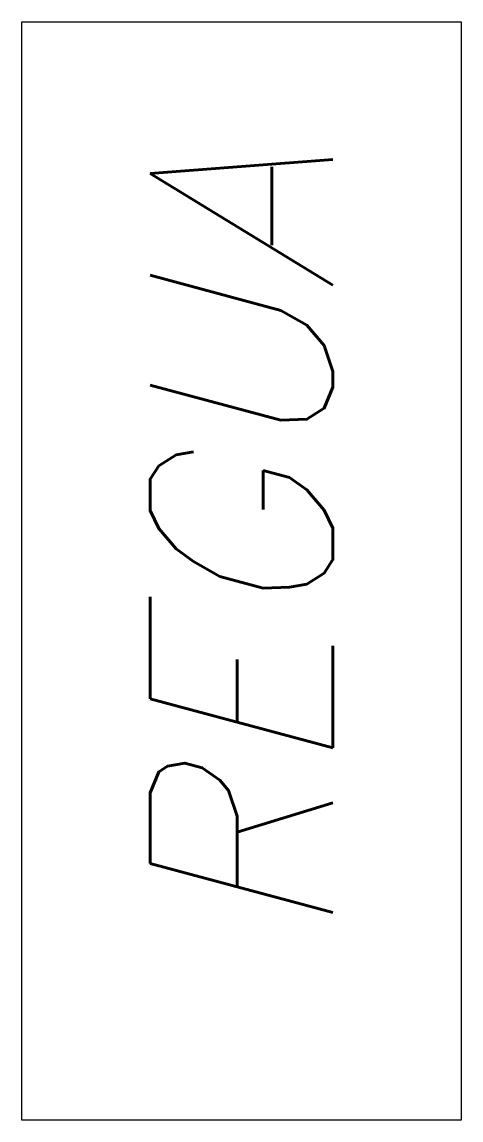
# Model space of a CAD drawing. Header units: millimetres. Extents: x 202 to 208, y 185.7 to 200.7.
import ezdxf
from ezdxf.enums import TextEntityAlignment as Align

# ---------------------------------------------------------------- set-up
doc = ezdxf.new("R2010")
doc.units = ezdxf.units.MM
doc.header["$MEASUREMENT"] = 0
doc.layers.get('0').update_dxf_attribs({"linetype": 'CONTINUOUS'})
doc.styles.add('ROMANS', font='romans')

msp = doc.modelspace()

# ---------------------------------------------------------------- linework, layer by layer
at = {"color": 4}
msp.add_lwpolyline([(202, 185.684), (202, 200.684), (208, 200.684), (208, 185.684)], close=True, dxfattribs=at)

# ---------------------------------------------------------------- texts
at = {"color": 3, "style": 'ROMANS', "oblique": 15}
msp.add_attdef('REGUA', text='', height=2.5, rotation=90, dxfattribs=at).set_placement((205, 193.5), align=Align.MIDDLE_CENTER)

doc.saveas('drawing.dxf')
